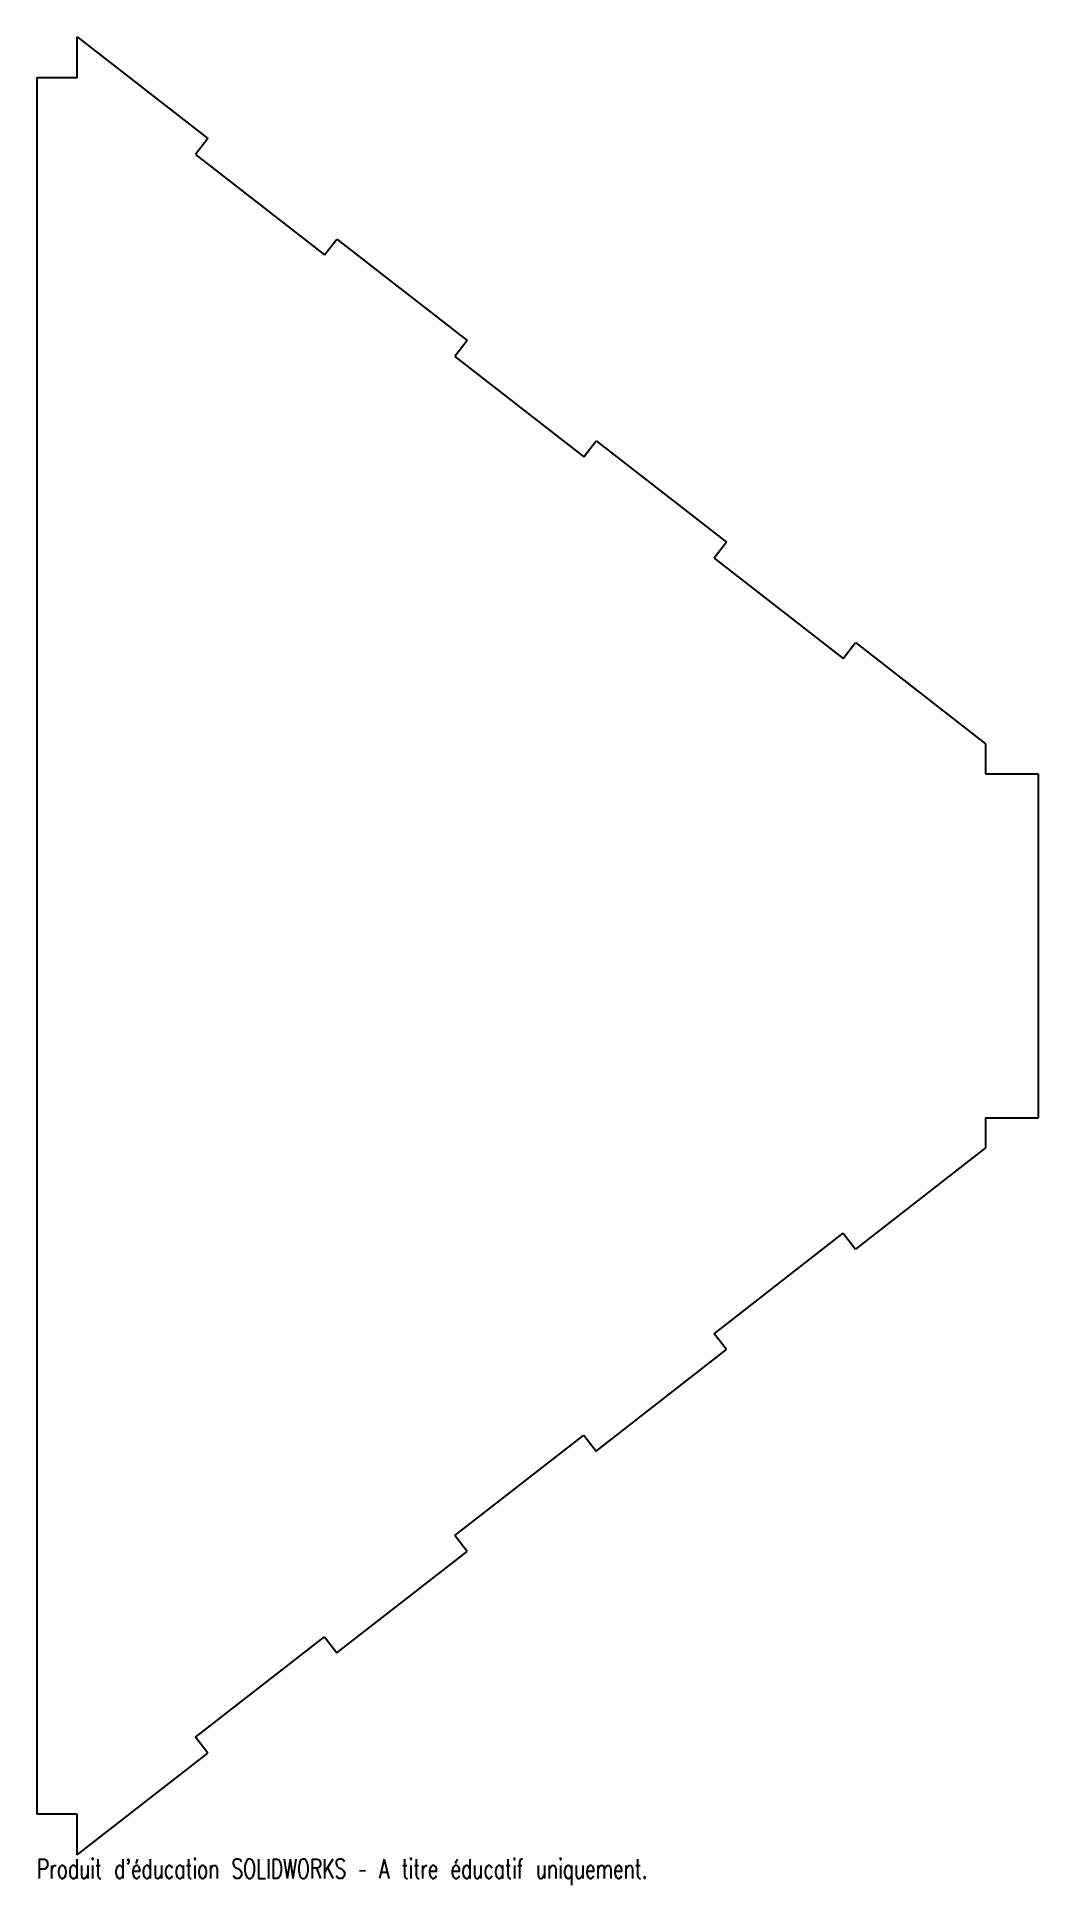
# Model space of a CAD drawing. Header units: millimetres. Extents: x -10 to 238, y -8 to 450.
import ezdxf

# ---------------------------------------------------------------- set-up
doc = ezdxf.new("R2010")
doc.units = ezdxf.units.MM
doc.styles.add('SLDTEXTSTYLE0', font='TXT', dxfattribs={"width": 0.7, "bigfont": 'bigfont'})

msp = doc.modelspace()

# ---------------------------------------------------------------- linework, layer by layer
at = {"color": 7, "linetype": 'Continuous', "lineweight": 25}
for p, q in [((-0.1, 450.2), (32.28, 425.02)), ((-0.1, 440.1), (-0.1, 450.2)), ((-0.1, 440.1), (-10.1, 440.1)), ((-10.1, 440.1), (-10.1, 9.9)), ((32.28, 425.02), (29.21, 421.07)), ((29.21, 421.07), (61.18, 396.19)), ((61.18, 396.19), (64.25, 400.14)), ((64.25, 400.14), (96.55, 375.02)), ((96.55, 375.02), (93.47, 371.07)), ((93.47, 371.07), (125.45, 346.19)), ((125.45, 346.19), (128.52, 350.14)), ((128.52, 350.14), (160.81, 325.02)), ((160.81, 325.02), (157.74, 321.07)), ((157.74, 321.07), (189.72, 296.19)), ((189.72, 296.19), (192.79, 300.14)), ((192.79, 300.14), (225.04, 275.05)), ((225.04, 275.05), (225.04, 267.6)), ((225.04, 267.6), (238.04, 267.6)), ((238.04, 267.6), (238.04, 182.4)), ((225.04, 182.4), (225.04, 174.95)), ((225.04, 182.4), (238.04, 182.4)), ((225.04, 174.95), (192.79, 149.86)), ((157.74, 128.93), (189.72, 153.81)), ((189.72, 153.81), (192.79, 149.86)), ((160.81, 124.98), (157.74, 128.93)), ((128.52, 99.86), (160.81, 124.98)), ((93.47, 78.93), (125.45, 103.81)), ((125.45, 103.81), (128.52, 99.86)), ((96.55, 74.98), (93.47, 78.93)), ((64.25, 49.86), (96.55, 74.98)), ((29.21, 28.93), (61.18, 53.81)), ((61.18, 53.81), (64.25, 49.86)), ((32.28, 24.98), (29.21, 28.93)), ((-0.1, -0.2), (32.28, 24.98)), ((-0.1, 9.9), (-10.1, 9.9)), ((-0.1, -0.2), (-0.1, 9.9))]:
    msp.add_line(p, q, dxfattribs=at)

# ---------------------------------------------------------------- texts
at = {"color": 7, "linetype": 'Continuous', "insert": (-10.1, -1.22), "char_height": 4.8336, "attachment_point": 1, "style": 'SLDTEXTSTYLE0'}
msp.add_mtext("Produit d'éducation SOLIDWORKS – A titre éducatif uniquement.", dxfattribs=at)

doc.saveas('drawing.dxf')
